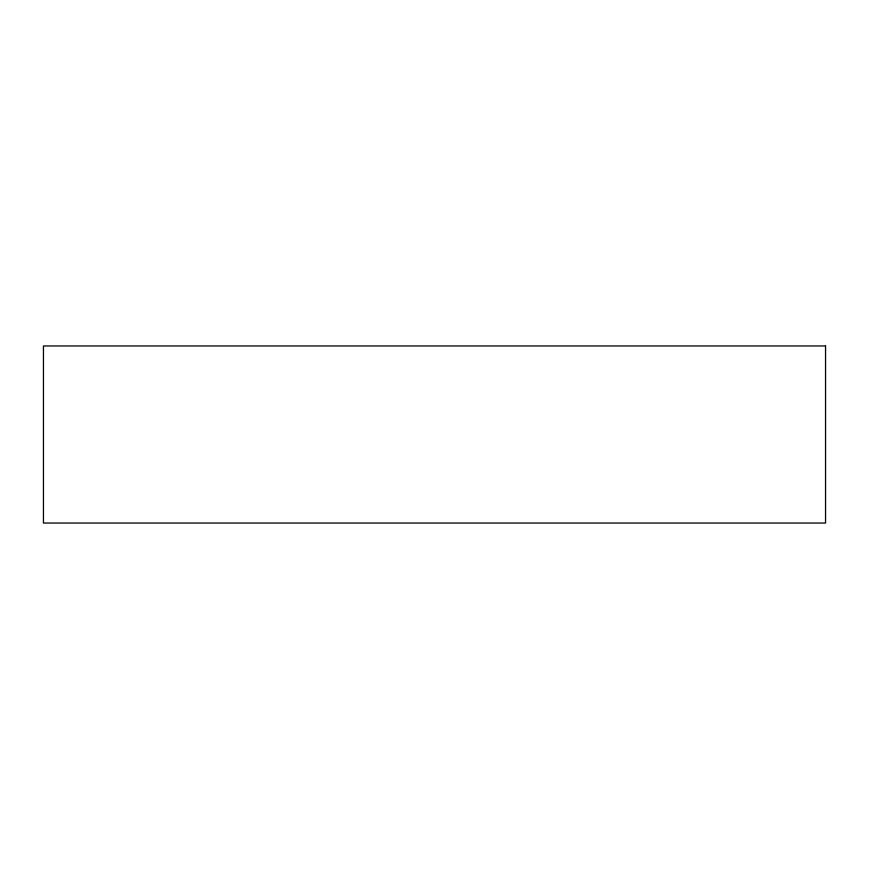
<?xml version="1.0" encoding="UTF-8"?>
<svg xmlns="http://www.w3.org/2000/svg" width="869" height="869" viewBox="0 0 869 869"><rect width="100%" height="100%" fill="white"/><g stroke="black" fill="none" stroke-linecap="round" stroke-linejoin="round"><path stroke-width="1.3" d="M825.55 345.96L43.45 345.96L43.45 523.04L825.55 523.04L825.55 345.96"/></g></svg>
